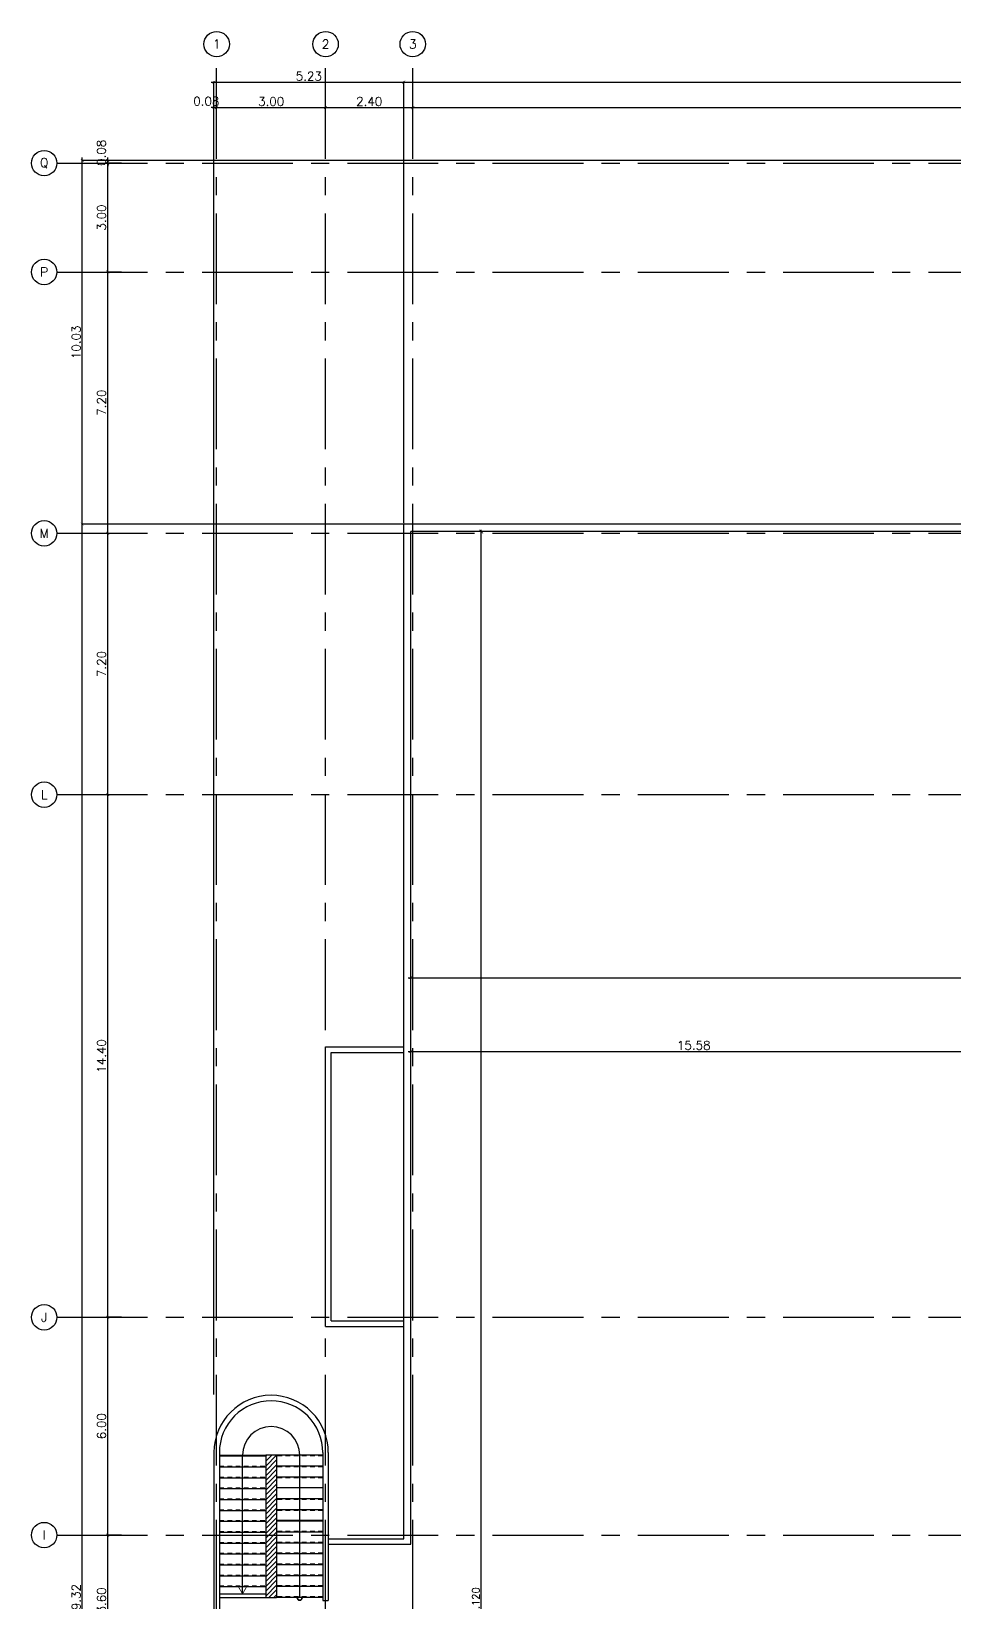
# Model space of a CAD drawing. Extents: x 88854 to 89144, y 39922 to 40011.
# Drawn here: x 89006.03 to 89031.45, y 39967.75 to 40011.04 of the extents above; entities that cross this region are included whole.
import ezdxf
from ezdxf.enums import TextEntityAlignment as Align

# ---------------------------------------------------------------- set-up
doc = ezdxf.new("R2010")
doc.units = 0
doc.header["$MEASUREMENT"] = 0
doc.header["$PDMODE"] = 34
doc.linetypes.add('CENTERX2', pattern=[4, 2.5, -0.5, 0.5, -0.5])
doc.linetypes.add('HIDDEN2', pattern=[0.1875, 0.125, -0.0625])
doc.layers.get('0').update_dxf_attribs({"linetype": 'CONTINUOUS'})
doc.layers.get('DEFPOINTS').update_dxf_attribs({"linetype": 'CONTINUOUS'})
for name, color, linetype in [('AX', 6, 'CONTINUOUS'), ('AX-CR', 2, 'CONTINUOUS'), ('AX-DIM', 4, 'CONTINUOUS'), ('AX-TXT', 2, 'CONTINUOUS'), ('AXES', 11, 'CENTERX2'), ('DIM', 4, 'CONTINUOUS'), ('HAT', 8, 'CONTINUOUS'), ('PROJ-L', 3, 'CONTINUOUS'), ('ROOF', 2, 'CONTINUOUS'), ('STR', 5, 'CONTINUOUS'), ('WALL', 2, 'CONTINUOUS')]:
    doc.layers.add(name, color=color, linetype=linetype)
doc.styles.add('ROMANS', font='ROMANS.shx')
doc.dimstyles.new('DIM-OUT', dxfattribs={"dimscale": 0, "dimtxt": 0.24, "dimasz": 0.08, "dimexe": 0.02, "dimexo": 0.02, "dimgap": 0.05, "dimtad": 1, "dimzin": 0, "dimdsep": 46, "dimtxsty": 'ROMANS', "dimblk1": 'ARCHTICK', "dimblk2": 'ARCHTICK', "dimsah": 1, "dimcen": 0.01, "dimdle": 0.08, "dimclrd": 4, "dimclre": 4, "dimclrt": 2, "dimadec": 0, "dimazin": 0, "dimtp": 2, "dimtm": 2, "dimtfac": 0.114286, "dimtix": 1, "dimtmove": 2, "dimatfit": 3, "dimldrblk": 'ARCHTICK', "dimfxl": 0, "dimtolj": 1, "dimtzin": 0, "dimarcsym": 0})
doc.dimstyles.new('STANDARD in', dxfattribs={"dimtxt": 0.2, "dimasz": 0.1, "dimexe": 0.07, "dimexo": 0.07, "dimgap": 0.05, "dimtad": 1, "dimdec": 3, "dimzin": 0, "dimdsep": 46, "dimtxsty": 'ROMANS', "dimblk": 'ARCHTICK', "dimcen": 0.05, "dimdle": 0.05, "dimclrd": 4, "dimclre": 4, "dimclrt": 2, "dimadec": 0, "dimazin": 0, "dimtfac": 1, "dimtdec": 3, "dimtmove": 2, "dimatfit": 3, "dimfxl": 0, "dimtolj": 1, "dimtzin": 0, "dimarcsym": 0})

# ---------------------------------------------------------------- blocks, each defined once
blk = doc.blocks.new('_ARCHTICK')
at = {"color": 0, "linetype": 'ByBlock', "const_width": 0.15}
blk.add_lwpolyline([(-0.5, -0.5), (0.5, 0.5)], dxfattribs=at)
blk = doc.blocks.new('*D187')
at = {"layer": 'AX-DIM', "color": 4, "lineweight": -2}
for p, q in [((89016.4, 39982.932), (89032.135, 39982.932)), ((89016.48, 39982.552), (89016.48, 39982.952)), ((89032.055, 39982.552), (89032.055, 39982.952))]:
    blk.add_line(p, q, dxfattribs=at)
at = {"layer": 'DEFPOINTS', "color": 0}
for p in [(89032.055, 39982.932), (89016.48, 39982.532), (89032.055, 39982.532)]:
    blk.add_point(p, dxfattribs=at)
at = {"layer": 'AX-DIM', "color": 4, "lineweight": -2, "xscale": 0.08, "yscale": 0.08, "zscale": 0.08, "rotation": 180}
blk.add_blockref('_ARCHTICK', (89016.48, 39982.932), dxfattribs=at)
at = {"layer": 'AX-DIM', "color": 4, "lineweight": -2, "xscale": 0.08, "yscale": 0.08, "zscale": 0.08}
blk.add_blockref('_ARCHTICK', (89032.055, 39982.932), dxfattribs=at)
at = {"layer": 'AX-DIM', "color": 2, "insert": (89024.267, 39983.102), "char_height": 0.24, "attachment_point": 5, "style": 'ROMANS'}
blk.add_mtext('\\A1;15.58', dxfattribs=at)
blk = doc.blocks.new('*D192')
at = {"layer": 'AX-DIM', "color": 4, "lineweight": -2}
for p, q in [((89016.4, 39984.967), (89048.81, 39984.967)), ((89016.48, 39984.587), (89016.48, 39984.987)), ((89048.73, 39984.587), (89048.73, 39984.987))]:
    blk.add_line(p, q, dxfattribs=at)
at = {"layer": 'DEFPOINTS', "color": 0}
for p in [(89048.73, 39984.967), (89016.48, 39984.567), (89048.73, 39984.567)]:
    blk.add_point(p, dxfattribs=at)
at = {"layer": 'AX-DIM', "color": 4, "lineweight": -2, "xscale": 0.08, "yscale": 0.08, "zscale": 0.08, "rotation": 180}
blk.add_blockref('_ARCHTICK', (89016.48, 39984.967), dxfattribs=at)
at = {"layer": 'AX-DIM', "color": 4, "lineweight": -2, "xscale": 0.08, "yscale": 0.08, "zscale": 0.08}
blk.add_blockref('_ARCHTICK', (89048.73, 39984.967), dxfattribs=at)
at = {"layer": 'AX-DIM', "color": 2, "insert": (89032.605, 39985.137), "char_height": 0.24, "attachment_point": 5, "style": 'ROMANS'}
blk.add_mtext('\\A1;32.25', dxfattribs=at)
blk = doc.blocks.new('*D194')
at = {"layer": 'AX-DIM', "color": 4, "lineweight": -2}
for p, q in [((89016.45, 40008.938), (89049.01, 40008.938)), ((89016.53, 40008.558), (89016.53, 40008.958)), ((89048.93, 40008.558), (89048.93, 40008.958))]:
    blk.add_line(p, q, dxfattribs=at)
at = {"layer": 'DEFPOINTS', "color": 0}
for p in [(89048.93, 40008.938), (89016.53, 40008.538), (89048.93, 40008.538)]:
    blk.add_point(p, dxfattribs=at)
at = {"layer": 'AX-DIM', "color": 4, "lineweight": -2, "xscale": 0.08, "yscale": 0.08, "zscale": 0.08, "rotation": 180}
blk.add_blockref('_ARCHTICK', (89016.53, 40008.938), dxfattribs=at)
at = {"layer": 'AX-DIM', "color": 4, "lineweight": -2, "xscale": 0.08, "yscale": 0.08, "zscale": 0.08}
blk.add_blockref('_ARCHTICK', (89048.93, 40008.938), dxfattribs=at)
at = {"layer": 'AX-DIM', "color": 2, "insert": (89032.73, 40009.108), "char_height": 0.24, "attachment_point": 5, "style": 'ROMANS'}
blk.add_mtext('\\A1;32.40', dxfattribs=at)
blk = doc.blocks.new('*D195')
at = {"layer": 'DEFPOINTS', "color": 0, "linetype": 'Continuous'}
for p in [(89018.415, 39997.259), (89018.415, 39997.259), (89018.415, 39938.139)]:
    blk.add_point(p, dxfattribs=at)
at = {"layer": 'DIM', "color": 4, "linetype": 'Continuous', "lineweight": -2}
blk.add_line((89018.415, 39938.089), (89018.415, 39997.309), dxfattribs=at)
at = {"layer": 'DIM', "color": 4, "linetype": 'Continuous', "lineweight": -2, "xscale": 0.1, "yscale": 0.1, "zscale": 0.1}
for p, rotation in [((89018.415, 39997.259), 90), ((89018.415, 39938.139), 270)]:
    blk.add_blockref('_ARCHTICK', p, dxfattribs=dict(at, rotation=rotation))
at = {"layer": 'DIM', "color": 2, "linetype": 'Continuous', "insert": (89018.265, 39967.699), "char_height": 0.2, "attachment_point": 5, "rotation": 90, "style": 'ROMANS'}
blk.add_mtext('\\A1;59.120', dxfattribs=at)
blk = doc.blocks.new('AXU')
at = {"layer": 'AX-CR'}
blk.add_circle((0, 350), 350, dxfattribs=at)
at = {"layer": 'AX-TXT', "style": 'ROMANS'}
blk.add_attdef('AX', text='', height=250, dxfattribs=at).set_placement((0, 350), align=Align.MIDDLE)
blk = doc.blocks.new('*D202')
at = {"layer": 'AX-DIM', "color": 4, "lineweight": -2}
for p, q in [((89011.055, 40008.938), (89010.975, 40008.938)), ((89011.055, 40008.558), (89011.055, 40008.958)), ((89011.055, 40008.938), (89011.13, 40008.938)), ((89011.13, 40008.558), (89011.13, 40008.958)), ((89011.13, 40008.938), (89011.21, 40008.938))]:
    blk.add_line(p, q, dxfattribs=at)
at = {"layer": 'DEFPOINTS', "color": 0}
for p in [(89011.13, 40008.938), (89011.055, 40008.538), (89011.13, 40008.538)]:
    blk.add_point(p, dxfattribs=at)
at = {"layer": 'AX-DIM', "color": 4, "lineweight": -2, "xscale": 0.08, "yscale": 0.08, "zscale": 0.08}
blk.add_blockref('_ARCHTICK', (89011.055, 40008.938), dxfattribs=at)
at = {"layer": 'AX-DIM', "color": 4, "lineweight": -2, "xscale": 0.08, "yscale": 0.08, "zscale": 0.08, "rotation": 180}
blk.add_blockref('_ARCHTICK', (89011.13, 40008.938), dxfattribs=at)
at = {"layer": 'AX-DIM', "color": 2, "insert": (89010.845, 40009.113), "char_height": 0.24, "attachment_point": 5, "style": 'ROMANS'}
blk.add_mtext('\\A1;0.08', dxfattribs=at)
blk = doc.blocks.new('*D203')
at = {"layer": 'AX-DIM', "color": 4, "lineweight": -2}
for p, q in [((89011.05, 40008.938), (89014.21, 40008.938)), ((89011.13, 40008.558), (89011.13, 40008.958)), ((89014.13, 40008.558), (89014.13, 40008.958))]:
    blk.add_line(p, q, dxfattribs=at)
at = {"layer": 'DEFPOINTS', "color": 0}
for p in [(89014.13, 40008.938), (89011.13, 40008.538), (89014.13, 40008.538)]:
    blk.add_point(p, dxfattribs=at)
at = {"layer": 'AX-DIM', "color": 4, "lineweight": -2, "xscale": 0.08, "yscale": 0.08, "zscale": 0.08, "rotation": 180}
blk.add_blockref('_ARCHTICK', (89011.13, 40008.938), dxfattribs=at)
at = {"layer": 'AX-DIM', "color": 4, "lineweight": -2, "xscale": 0.08, "yscale": 0.08, "zscale": 0.08}
blk.add_blockref('_ARCHTICK', (89014.13, 40008.938), dxfattribs=at)
at = {"layer": 'AX-DIM', "color": 2, "insert": (89012.63, 40009.108), "char_height": 0.24, "attachment_point": 5, "style": 'ROMANS'}
blk.add_mtext('\\A1;3.00', dxfattribs=at)
blk = doc.blocks.new('*D204')
at = {"layer": 'AX-DIM', "color": 4, "lineweight": -2}
for p, q in [((89014.05, 40008.938), (89016.61, 40008.938)), ((89014.13, 40008.558), (89014.13, 40008.958)), ((89016.53, 40008.558), (89016.53, 40008.958))]:
    blk.add_line(p, q, dxfattribs=at)
at = {"layer": 'DEFPOINTS', "color": 0}
for p in [(89016.53, 40008.938), (89014.13, 40008.538), (89016.53, 40008.538)]:
    blk.add_point(p, dxfattribs=at)
at = {"layer": 'AX-DIM', "color": 4, "lineweight": -2, "xscale": 0.08, "yscale": 0.08, "zscale": 0.08, "rotation": 180}
blk.add_blockref('_ARCHTICK', (89014.13, 40008.938), dxfattribs=at)
at = {"layer": 'AX-DIM', "color": 4, "lineweight": -2, "xscale": 0.08, "yscale": 0.08, "zscale": 0.08}
blk.add_blockref('_ARCHTICK', (89016.53, 40008.938), dxfattribs=at)
at = {"layer": 'AX-DIM', "color": 2, "insert": (89015.33, 40009.108), "char_height": 0.24, "attachment_point": 5, "style": 'ROMANS'}
blk.add_mtext('\\A1;2.40', dxfattribs=at)
blk = doc.blocks.new('*D205')
at = {"layer": 'AX-DIM', "color": 4, "lineweight": -2}
for p, q in [((89008.51, 40004.409), (89008.11, 40004.409)), ((89008.13, 39997.129), (89008.13, 40004.489)), ((89008.51, 39997.209), (89008.11, 39997.209))]:
    blk.add_line(p, q, dxfattribs=at)
at = {"layer": 'DEFPOINTS', "color": 0}
for p in [(89008.13, 40004.409), (89008.53, 40004.409), (89008.53, 39997.209)]:
    blk.add_point(p, dxfattribs=at)
at = {"layer": 'AX-DIM', "color": 4, "lineweight": -2, "xscale": 0.08, "yscale": 0.08, "zscale": 0.08}
for p, rotation in [((89008.13, 40004.409), 90), ((89008.13, 39997.209), 270)]:
    blk.add_blockref('_ARCHTICK', p, dxfattribs=dict(at, rotation=rotation))
at = {"layer": 'AX-DIM', "color": 2, "insert": (89007.96, 40000.809), "char_height": 0.24, "attachment_point": 5, "rotation": 90, "style": 'ROMANS'}
blk.add_mtext('\\A1;7.20', dxfattribs=at)
blk = doc.blocks.new('*D206')
at = {"layer": 'AX-DIM', "color": 4, "lineweight": -2}
for p, q in [((89008.51, 40007.409), (89008.11, 40007.409)), ((89008.13, 40004.329), (89008.13, 40007.489)), ((89008.51, 40004.409), (89008.11, 40004.409))]:
    blk.add_line(p, q, dxfattribs=at)
at = {"layer": 'DEFPOINTS', "color": 0}
for p in [(89008.13, 40007.409), (89008.53, 40007.409), (89008.53, 40004.409)]:
    blk.add_point(p, dxfattribs=at)
at = {"layer": 'AX-DIM', "color": 4, "lineweight": -2, "xscale": 0.08, "yscale": 0.08, "zscale": 0.08}
for p, rotation in [((89008.13, 40007.409), 90), ((89008.13, 40004.409), 270)]:
    blk.add_blockref('_ARCHTICK', p, dxfattribs=dict(at, rotation=rotation))
at = {"layer": 'AX-DIM', "color": 2, "insert": (89007.96, 40005.909), "char_height": 0.24, "attachment_point": 5, "rotation": 90, "style": 'ROMANS'}
blk.add_mtext('\\A1;3.00', dxfattribs=at)
blk = doc.blocks.new('*D207')
at = {"layer": 'AX-DIM', "color": 4, "lineweight": -2}
for p, q in [((89008.51, 40007.484), (89008.11, 40007.484)), ((89008.51, 40007.409), (89008.11, 40007.409)), ((89008.13, 40007.484), (89008.13, 40007.564)), ((89008.13, 40007.409), (89008.13, 40007.484)), ((89008.13, 40007.409), (89008.13, 40007.329))]:
    blk.add_line(p, q, dxfattribs=at)
at = {"layer": 'DEFPOINTS', "color": 0}
for p in [(89008.13, 40007.484), (89008.53, 40007.484), (89008.53, 40007.409)]:
    blk.add_point(p, dxfattribs=at)
at = {"layer": 'AX-DIM', "color": 4, "lineweight": -2, "xscale": 0.08, "yscale": 0.08, "zscale": 0.08}
for p, rotation in [((89008.13, 40007.484), 270), ((89008.13, 40007.409), 90)]:
    blk.add_blockref('_ARCHTICK', p, dxfattribs=dict(at, rotation=rotation))
at = {"layer": 'AX-DIM', "color": 2, "insert": (89007.955, 40007.694), "char_height": 0.24, "attachment_point": 5, "rotation": 90, "style": 'ROMANS'}
blk.add_mtext('\\A1;0.08', dxfattribs=at)
blk = doc.blocks.new('AXL')
at = {"layer": 'AX-CR'}
blk.add_circle((-350, 0), 350, dxfattribs=at)
at = {"layer": 'AX-TXT', "style": 'ROMANS'}
blk.add_attdef('AX', text='', height=250, dxfattribs=at).set_placement((-350, 0), align=Align.MIDDLE)
blk = doc.blocks.new('*D208')
at = {"layer": 'AX-DIM', "color": 4, "lineweight": -2}
for p, q in [((89008.51, 39990.009), (89008.11, 39990.009)), ((89008.13, 39975.529), (89008.13, 39990.089)), ((89008.51, 39975.609), (89008.11, 39975.609))]:
    blk.add_line(p, q, dxfattribs=at)
at = {"layer": 'DEFPOINTS', "color": 0}
for p in [(89008.13, 39990.009), (89008.53, 39990.009), (89008.53, 39975.609)]:
    blk.add_point(p, dxfattribs=at)
at = {"layer": 'AX-DIM', "color": 4, "lineweight": -2, "xscale": 0.08, "yscale": 0.08, "zscale": 0.08}
for p, rotation in [((89008.13, 39990.009), 90), ((89008.13, 39975.609), 270)]:
    blk.add_blockref('_ARCHTICK', p, dxfattribs=dict(at, rotation=rotation))
at = {"layer": 'AX-DIM', "color": 2, "insert": (89007.96, 39982.809), "char_height": 0.24, "attachment_point": 5, "rotation": 90, "style": 'ROMANS'}
blk.add_mtext('\\A1;14.40', dxfattribs=at)
blk = doc.blocks.new('*D209')
at = {"layer": 'AX-DIM', "color": 4, "lineweight": -2}
for p, q in [((89008.51, 39975.609), (89008.11, 39975.609)), ((89008.13, 39969.529), (89008.13, 39975.689)), ((89008.51, 39969.609), (89008.11, 39969.609))]:
    blk.add_line(p, q, dxfattribs=at)
at = {"layer": 'DEFPOINTS', "color": 0}
for p in [(89008.13, 39975.609), (89008.53, 39975.609), (89008.53, 39969.609)]:
    blk.add_point(p, dxfattribs=at)
at = {"layer": 'AX-DIM', "color": 4, "lineweight": -2, "xscale": 0.08, "yscale": 0.08, "zscale": 0.08}
for p, rotation in [((89008.13, 39975.609), 90), ((89008.13, 39969.609), 270)]:
    blk.add_blockref('_ARCHTICK', p, dxfattribs=dict(at, rotation=rotation))
at = {"layer": 'AX-DIM', "color": 2, "insert": (89007.96, 39972.609), "char_height": 0.24, "attachment_point": 5, "rotation": 90, "style": 'ROMANS'}
blk.add_mtext('\\A1;6.00', dxfattribs=at)
blk = doc.blocks.new('*D210')
at = {"layer": 'AX-DIM', "color": 4, "lineweight": -2}
for p, q in [((89010.975, 40009.638), (89016.36, 40009.638)), ((89011.055, 39973.479), (89011.055, 40009.658)), ((89016.28, 39997.479), (89016.28, 40009.658))]:
    blk.add_line(p, q, dxfattribs=at)
at = {"layer": 'DEFPOINTS', "color": 0}
for p in [(89016.28, 40009.638), (89016.28, 39997.459), (89011.055, 39973.459)]:
    blk.add_point(p, dxfattribs=at)
at = {"layer": 'AX-DIM', "color": 4, "lineweight": -2, "xscale": 0.08, "yscale": 0.08, "zscale": 0.08, "rotation": 180}
blk.add_blockref('_ARCHTICK', (89011.055, 40009.638), dxfattribs=at)
at = {"layer": 'AX-DIM', "color": 4, "lineweight": -2, "xscale": 0.08, "yscale": 0.08, "zscale": 0.08}
blk.add_blockref('_ARCHTICK', (89016.28, 40009.638), dxfattribs=at)
at = {"layer": 'AX-DIM', "color": 2, "insert": (89013.667, 40009.808), "char_height": 0.24, "attachment_point": 5, "style": 'ROMANS'}
blk.add_mtext('\\A1;5.23', dxfattribs=at)
blk = doc.blocks.new('*D211')
at = {"layer": 'AX-DIM', "color": 4, "lineweight": -2}
for p, q in [((89008.51, 39997.209), (89008.11, 39997.209)), ((89008.13, 39989.929), (89008.13, 39997.289)), ((89008.51, 39990.009), (89008.11, 39990.009))]:
    blk.add_line(p, q, dxfattribs=at)
at = {"layer": 'DEFPOINTS', "color": 0}
for p in [(89008.13, 39997.209), (89008.53, 39997.209), (89008.53, 39990.009)]:
    blk.add_point(p, dxfattribs=at)
at = {"layer": 'AX-DIM', "color": 4, "lineweight": -2, "xscale": 0.08, "yscale": 0.08, "zscale": 0.08}
for p, rotation in [((89008.13, 39997.209), 90), ((89008.13, 39990.009), 270)]:
    blk.add_blockref('_ARCHTICK', p, dxfattribs=dict(at, rotation=rotation))
at = {"layer": 'AX-DIM', "color": 2, "insert": (89007.96, 39993.609), "char_height": 0.24, "attachment_point": 5, "rotation": 90, "style": 'ROMANS'}
blk.add_mtext('\\A1;7.20', dxfattribs=at)
blk = doc.blocks.new('*D212')
at = {"layer": 'AX-DIM', "color": 4, "lineweight": -2}
for p, q in [((89050.055, 40007.484), (89007.41, 40007.484)), ((89007.43, 39997.379), (89007.43, 40007.564)), ((89008.11, 39997.459), (89007.41, 39997.459))]:
    blk.add_line(p, q, dxfattribs=at)
at = {"layer": 'DEFPOINTS', "color": 0}
for p in [(89007.43, 40007.484), (89050.075, 40007.484), (89008.13, 39997.459)]:
    blk.add_point(p, dxfattribs=at)
at = {"layer": 'AX-DIM', "color": 4, "lineweight": -2, "xscale": 0.08, "yscale": 0.08, "zscale": 0.08}
for p, rotation in [((89007.43, 40007.484), 90), ((89007.43, 39997.459), 270)]:
    blk.add_blockref('_ARCHTICK', p, dxfattribs=dict(at, rotation=rotation))
at = {"layer": 'AX-DIM', "color": 2, "insert": (89007.26, 40002.472), "char_height": 0.24, "attachment_point": 5, "rotation": 90, "style": 'ROMANS'}
blk.add_mtext('\\A1;10.03', dxfattribs=at)
blk = doc.blocks.new('*D220')
at = {"layer": 'AX-DIM', "color": 4, "lineweight": -2}
for p, q in [((89016.26, 39997.459), (89007.41, 39997.459)), ((89007.43, 39938.059), (89007.43, 39997.539)), ((89016.26, 39938.139), (89007.41, 39938.139))]:
    blk.add_line(p, q, dxfattribs=at)
at = {"layer": 'DEFPOINTS', "color": 0}
for p in [(89007.43, 39997.459), (89016.28, 39997.459), (89016.28, 39938.139)]:
    blk.add_point(p, dxfattribs=at)
at = {"layer": 'AX-DIM', "color": 4, "lineweight": -2, "xscale": 0.08, "yscale": 0.08, "zscale": 0.08}
for p, rotation in [((89007.43, 39997.459), 90), ((89007.43, 39938.139), 270)]:
    blk.add_blockref('_ARCHTICK', p, dxfattribs=dict(at, rotation=rotation))
at = {"layer": 'AX-DIM', "color": 2, "insert": (89007.26, 39967.799), "char_height": 0.24, "attachment_point": 5, "rotation": 90, "style": 'ROMANS'}
blk.add_mtext('\\A1;59.32', dxfattribs=at)
blk = doc.blocks.new('*D221')
at = {"layer": 'AX-DIM', "color": 4, "lineweight": -2}
for p, q in [((89008.51, 39969.609), (89008.11, 39969.609)), ((89008.13, 39965.929), (89008.13, 39969.689)), ((89008.51, 39966.009), (89008.11, 39966.009))]:
    blk.add_line(p, q, dxfattribs=at)
at = {"layer": 'DEFPOINTS', "color": 0}
for p in [(89008.13, 39969.609), (89008.53, 39969.609), (89008.53, 39966.009)]:
    blk.add_point(p, dxfattribs=at)
at = {"layer": 'AX-DIM', "color": 4, "lineweight": -2, "xscale": 0.08, "yscale": 0.08, "zscale": 0.08}
for p, rotation in [((89008.13, 39969.609), 90), ((89008.13, 39966.009), 270)]:
    blk.add_blockref('_ARCHTICK', p, dxfattribs=dict(at, rotation=rotation))
at = {"layer": 'AX-DIM', "color": 2, "insert": (89007.96, 39967.809), "char_height": 0.24, "attachment_point": 5, "rotation": 90, "style": 'ROMANS'}
blk.add_mtext('\\A1;3.60', dxfattribs=at)
blk = doc.blocks.new('*D248')
at = {"layer": 'AX-DIM', "color": 4, "lineweight": -2}
for p, q in [((89016.2, 40009.638), (89133.34, 40009.638)), ((89016.28, 40009.258), (89016.28, 40009.658)), ((89133.26, 39997.479), (89133.26, 40009.658))]:
    blk.add_line(p, q, dxfattribs=at)
at = {"layer": 'DEFPOINTS', "color": 0}
for p in [(89133.26, 40009.638), (89016.28, 40009.238), (89133.26, 39997.459)]:
    blk.add_point(p, dxfattribs=at)
at = {"layer": 'AX-DIM', "color": 4, "lineweight": -2, "xscale": 0.08, "yscale": 0.08, "zscale": 0.08, "rotation": 180}
blk.add_blockref('_ARCHTICK', (89016.28, 40009.638), dxfattribs=at)
at = {"layer": 'AX-DIM', "color": 4, "lineweight": -2, "xscale": 0.08, "yscale": 0.08, "zscale": 0.08}
blk.add_blockref('_ARCHTICK', (89133.26, 40009.638), dxfattribs=at)
at = {"layer": 'AX-DIM', "color": 2, "insert": (89074.77, 40009.808), "char_height": 0.24, "attachment_point": 5, "style": 'ROMANS'}
blk.add_mtext('\\A1;116.98', dxfattribs=at)

msp = doc.modelspace()

# ---------------------------------------------------------------- hatches: boundary and pattern name
at = {"layer": 'HAT', "linetype": 'Continuous'}
h = msp.add_hatch(dxfattribs=at)
h.set_pattern_fill('ANSI31', color=256, scale=0.75, style=0)
h.set_pattern_definition([(45, (197.79941, 9.90988), (-0.06629126074, 0.06629126074), [])])
h.paths.add_polyline_path([(89012.7797, 39971.8096), (89012.4797, 39971.8096), (89012.4797, 39969.6094), (89012.7797, 39969.6094)])
h.paths.add_polyline_path([(89012.7797, 39969.6094), (89012.4797, 39969.6094), (89012.4797, 39967.8896), (89012.7797, 39967.8896)])

# ---------------------------------------------------------------- linework, layer by layer
for p, q in [((89012.7797, 39971.8096), (89012.4797, 39971.8096)), ((89012.4797, 39971.8096), (89012.4797, 39967.8896)), ((89012.7797, 39971.8096), (89012.7797, 39967.8896)), ((89012.8914, 39970.0096), (89012.7797, 39970.0096)), ((89012.8594, 39969.9896), (89012.7797, 39969.9896)), ((89012.4797, 39967.8896), (89012.7797, 39967.8896))]:
    msp.add_line(p, q)
at = {"layer": 'AXES'}
for p, q in [((89011.1297, 39931.5251), (89011.1297, 40010.3378)), ((89014.1297, 39931.5251), (89014.1297, 40010.3378)), ((89016.5297, 39931.5251), (89016.5297, 40010.3378)), ((89006.7297, 40007.4094), (89074.7697, 40007.4094)), ((89006.7297, 40004.4094), (89074.7697, 40004.4094)), ((89006.7297, 39997.2094), (89074.7697, 39997.2094)), ((89006.7297, 39990.0094), (89074.7697, 39990.0094)), ((89006.7297, 39975.6094), (89074.7697, 39975.6094)), ((89006.7297, 39969.6094), (89074.7697, 39969.6094))]:
    msp.add_line(p, q, dxfattribs=at)
at = {"layer": 'PROJ-L'}
for p, q in [((89014.1297, 39983.0594), (89016.2797, 39983.0594)), ((89014.1297, 39975.3606), (89014.1297, 39983.0594)), ((89014.2797, 39982.9094), (89016.2797, 39982.9094)), ((89014.2797, 39975.5106), (89014.2797, 39982.9094)), ((89014.1297, 39975.3606), (89016.2797, 39975.3606)), ((89014.2797, 39975.5106), (89016.2797, 39975.5106))]:
    msp.add_line(p, q, dxfattribs=at)
at = {"layer": 'ROOF'}
for p, q in [((89048.9297, 39997.4594), (89016.2797, 39997.4594)), ((89048.7297, 39997.2594), (89016.4797, 39997.2594)), ((89014.2047, 39969.5094), (89016.2797, 39969.5094)), ((89014.2047, 39969.3594), (89016.4797, 39969.3594))]:
    msp.add_line(p, q, dxfattribs=at)
at = {"layer": 'ROOF', "color": 0, "linetype": 'Continuous'}
for p, q in [((89016.2797, 39969.5094), (89016.2797, 39997.4594)), ((89016.4797, 39969.3594), (89016.4797, 39997.2594))]:
    msp.add_line(p, q, dxfattribs=at)
at = {"layer": 'STR', "linetype": 'HIDDEN2'}
for p, q in [((89011.2047, 39971.8096), (89012.4797, 39971.8096)), ((89011.2047, 39971.7896), (89012.4797, 39971.7896)), ((89014.0547, 39971.7896), (89012.7797, 39971.7896)), ((89011.2047, 39971.5096), (89012.4797, 39971.5096)), ((89014.0547, 39971.4896), (89012.7797, 39971.4896)), ((89011.2047, 39971.2096), (89012.4797, 39971.2096)), ((89011.2047, 39970.9096), (89012.4797, 39970.9096)), ((89011.2047, 39970.8896), (89012.4797, 39970.8896)), ((89014.0547, 39971.1896), (89012.7797, 39971.1896)), ((89011.2047, 39970.6096), (89012.4797, 39970.6096)), ((89014.0547, 39970.5896), (89012.7797, 39970.5896)), ((89011.2047, 39970.3096), (89012.4797, 39970.3096)), ((89011.2047, 39970.0096), (89012.4797, 39970.0096)), ((89014.0547, 39970.2896), (89012.7797, 39970.2896)), ((89011.2047, 39969.7096), (89012.4797, 39969.7096)), ((89014.0547, 39969.7096), (89012.7797, 39969.7096)), ((89011.2047, 39969.4096), (89012.4797, 39969.4096)), ((89011.2047, 39969.1096), (89012.4797, 39969.1096)), ((89014.0547, 39969.4096), (89012.7797, 39969.4096)), ((89014.0547, 39969.1096), (89012.7797, 39969.1096)), ((89011.2047, 39968.8096), (89012.4797, 39968.8096)), ((89014.0547, 39968.8096), (89012.7797, 39968.8096)), ((89011.2047, 39968.5096), (89012.4797, 39968.5096)), ((89011.2047, 39968.2096), (89012.4797, 39968.2096)), ((89014.0547, 39968.5096), (89012.7797, 39968.5096)), ((89014.0547, 39968.2096), (89012.7797, 39968.2096)), ((89014.0547, 39967.9096), (89012.7797, 39967.9096))]:
    msp.add_line(p, q, dxfattribs=at)
at = {"layer": 'STR'}
for p, q in [((89011.2047, 39971.8096), (89012.4797, 39971.8096)), ((89011.2047, 39971.7896), (89012.4797, 39971.7896)), ((89011.8422, 39967.9896), (89011.8422, 39971.8121)), ((89014.0547, 39971.8096), (89012.7797, 39971.8096)), ((89013.4172, 39967.8896), (89013.4172, 39971.8121)), ((89011.2047, 39971.4896), (89012.4797, 39971.4896)), ((89014.0547, 39971.5096), (89012.7797, 39971.5096)), ((89011.2047, 39971.1896), (89012.4797, 39971.1896)), ((89011.2047, 39970.8896), (89012.4797, 39970.8896)), ((89014.0547, 39971.2096), (89012.7797, 39971.2096)), ((89014.0547, 39970.9096), (89012.7797, 39970.9096)), ((89011.2047, 39970.5896), (89012.4797, 39970.5896)), ((89014.0547, 39970.6096), (89012.7797, 39970.6096)), ((89011.2047, 39970.2896), (89012.4797, 39970.2896)), ((89011.2047, 39969.9896), (89012.4797, 39969.9896)), ((89014.0547, 39970.3096), (89012.7797, 39970.3096)), ((89014.0547, 39970.0096), (89012.7797, 39970.0096)), ((89014.0547, 39969.9896), (89012.7797, 39969.9896)), ((89011.2047, 39969.6896), (89012.4797, 39969.6896)), ((89014.0547, 39969.6896), (89012.7797, 39969.6896)), ((89011.2047, 39969.3896), (89012.4797, 39969.3896)), ((89011.2047, 39969.0896), (89012.4797, 39969.0896)), ((89014.0547, 39969.3896), (89012.7797, 39969.3896)), ((89014.0547, 39969.0896), (89012.7797, 39969.0896)), ((89011.2047, 39968.7896), (89012.4797, 39968.7896)), ((89014.0547, 39968.7896), (89012.7797, 39968.7896)), ((89011.2047, 39968.4896), (89012.4797, 39968.4896)), ((89014.0547, 39968.4896), (89012.7797, 39968.4896)), ((89011.2047, 39968.1896), (89012.4797, 39968.1896)), ((89011.2047, 39967.9896), (89012.4797, 39967.9896)), ((89011.2047, 39967.8896), (89012.4797, 39967.8896)), ((89014.0547, 39968.1896), (89012.7797, 39968.1896)), ((89014.0547, 39967.8896), (89012.7797, 39967.8896))]:
    msp.add_line(p, q, dxfattribs=at)
at = {"layer": 'STR', "const_width": 0.0215}
msp.add_lwpolyline([(89011.9576, 39968.1896), (89011.7267, 39968.1896), (89011.8422, 39967.9896)], close=True, dxfattribs=at)
at = {"layer": 'STR'}
for centre, radius, start, end in [((89012.6297, 39971.8121), 0.7875, 0, 180), ((89013.4172, 39967.8896), 0.075, 180, 0), ((89013.4172, 39967.8896), 0.065, 180, 0)]:
    msp.add_arc(centre, radius, start, end, dxfattribs=at)
at = {"layer": 'WALL'}
for p, q in [((89011.0547, 39971.885), (89011.0547, 39966.1094)), ((89011.2047, 39971.885), (89011.2047, 39966.2594)), ((89014.0547, 39971.885), (89014.0547, 39967.8064)), ((89014.2047, 39971.885), (89014.2047, 39967.8064)), ((89014.0547, 39967.8064), (89014.2047, 39967.8064))]:
    msp.add_line(p, q, dxfattribs=at)
for radius, start, end in [(1.575, 90, 180), (1.575, 359.99997, 90), (1.425, 90, 180.00002), (1.425, 359.99997, 90)]:
    msp.add_arc((89012.6297, 39971.885), radius, start, end, dxfattribs=at)

# ---------------------------------------------------------------- block references
at = {"layer": 'AX', "xscale": 0.001000000003841706, "yscale": 0.000999999996565748, "zscale": 0.001}
for name, p, values in [('AXU', (89011.1297, 40010.3378), {'AX': '1'}), ('AXU', (89014.1297, 40010.3378), {'AX': '2'}), ('AXU', (89016.5297, 40010.3378), {'AX': '3'}), ('AXL', (89006.7297, 40007.4094), {'AX': 'Q'}), ('AXL', (89006.7297, 40004.4094), {'AX': 'P'}), ('AXL', (89006.7297, 39997.2094), {'AX': 'M'}), ('AXL', (89006.7297, 39990.0094), {'AX': 'L'}), ('AXL', (89006.7297, 39975.6094), {'AX': 'J'}), ('AXL', (89006.7297, 39969.6094), {'AX': 'I'})]:
    msp.add_blockref(name, p, dxfattribs=at).add_auto_attribs(values)

# ---------------------------------------------------------------- dimensions: what is measured, and where the dimension line sits
at = {"layer": 'AX-DIM'}
for base, p1, p2, picture, middle in [((89016.2796666513, 40009.6378212785), (89011.0546666513, 39973.4594397954), (89016.2796666513, 39997.4594397954), '*D210', (89013.6671666513, 40009.8078212785)), ((89133.2597, 40009.6378), (89016.2797, 40009.2378), (89133.2597, 39997.4594), '*D248', (89074.7697, 40009.8078)), ((89014.1297, 40008.9378), (89011.1297, 40008.5378), (89014.1297, 40008.5378), '*D203', (89012.6297, 40009.1078)), ((89016.5297, 40008.9378), (89014.1297, 40008.5378), (89016.5297, 40008.5378), '*D204', (89015.3297, 40009.1078)), ((89048.9297, 40008.9378), (89016.5297, 40008.5378), (89048.9297, 40008.5378), '*D194', (89032.7297, 40009.1078)), ((89048.7297, 39984.9675), (89016.4797, 39984.5675), (89048.7297, 39984.5675), '*D192', (89032.6047, 39985.1375)), ((89032.0546666512, 39982.9317283437), (89016.4796666513, 39982.5317283437), (89032.0546666512, 39982.5317283437), '*D187', (89024.2671666513, 39983.1017283437))]:
    dim = msp.add_linear_dim(base=base, p1=p1, p2=p2, dimstyle='DIM-OUT', override={"dimscale": 1}, dxfattribs=at)
    dim.commit()
    dim.dimension.update_dxf_attribs({"geometry": picture, "text_midpoint": middle})
dim = msp.add_linear_dim(base=(89011.1296666512, 40008.9378212785), p1=(89011.0546666513, 40008.5378212785), p2=(89011.1296666512, 40008.5378212785), dimstyle='DIM-OUT', override={"dimscale": 1}, dxfattribs=at)
dim.commit()
dim.dimension.update_dxf_attribs({"geometry": '*D202', "text_midpoint": (89010.8448980427, 40009.1128212785), "dimtype": 160})
dim = msp.add_linear_dim(base=(89008.1296666512, 40007.4844397954), p1=(89008.5296666513, 40007.4094397954), p2=(89008.5296666513, 40007.4844397954), angle=90, dimstyle='DIM-OUT', override={"dimscale": 1}, dxfattribs=at)
dim.commit()
dim.dimension.update_dxf_attribs({"geometry": '*D207', "text_midpoint": (89007.9546666512, 40007.6943155839), "dimtype": 160})
for base, p1, p2, picture, middle in [((89007.4296666513, 40007.4844397954), (89008.1296666512, 39997.4594397954), (89050.0746666513, 40007.4844397954), '*D212', (89007.2596666512, 40002.4719397954)), ((89008.1297, 40007.4094), (89008.5297, 40004.4094), (89008.5297, 40007.4094), '*D206', (89007.9597, 40005.9094)), ((89008.1297, 40004.4094), (89008.5297, 39997.2094), (89008.5297, 40004.4094), '*D205', (89007.9597, 40000.8094)), ((89008.1297, 39997.2094), (89008.5297, 39990.0094), (89008.5297, 39997.2094), '*D211', (89007.9597, 39993.6094)), ((89008.1297, 39990.0094), (89008.5297, 39975.6094), (89008.5297, 39990.0094), '*D208', (89007.9597, 39982.8094)), ((89008.1297, 39975.6094), (89008.5297, 39969.6094), (89008.5297, 39975.6094), '*D209', (89007.9597, 39972.6094)), ((89008.1297, 39969.6094), (89008.5297, 39966.0094), (89008.5297, 39969.6094), '*D221', (89007.9597, 39967.8094))]:
    dim = msp.add_linear_dim(base=base, p1=p1, p2=p2, angle=90, dimstyle='DIM-OUT', override={"dimscale": 1}, dxfattribs=at)
    dim.commit()
    dim.dimension.update_dxf_attribs({"geometry": picture, "text_midpoint": middle})
at = {"layer": 'AX-DIM', "color": 4}
dim = msp.add_linear_dim(base=(89007.4297, 39997.4594), p1=(89016.2797, 39938.1394), p2=(89016.2797, 39997.4594), angle=90, dimstyle='DIM-OUT', override={"dimscale": 1, "dimclre": 4}, dxfattribs=at)
dim.commit()
dim.dimension.update_dxf_attribs({"geometry": '*D220', "text_midpoint": (89007.2597, 39967.7994)})
at = {"layer": 'DIM', "color": 0, "linetype": 'Continuous'}
dim = msp.add_linear_dim(base=(89018.4152, 39997.2594), p1=(89018.4152, 39938.1394), p2=(89018.4152, 39997.2594), angle=90, dimstyle='STANDARD in', dxfattribs=at)
dim.commit()
dim.dimension.update_dxf_attribs({"geometry": '*D195', "text_midpoint": (89018.2652, 39967.6994)})

doc.saveas('drawing.dxf')
